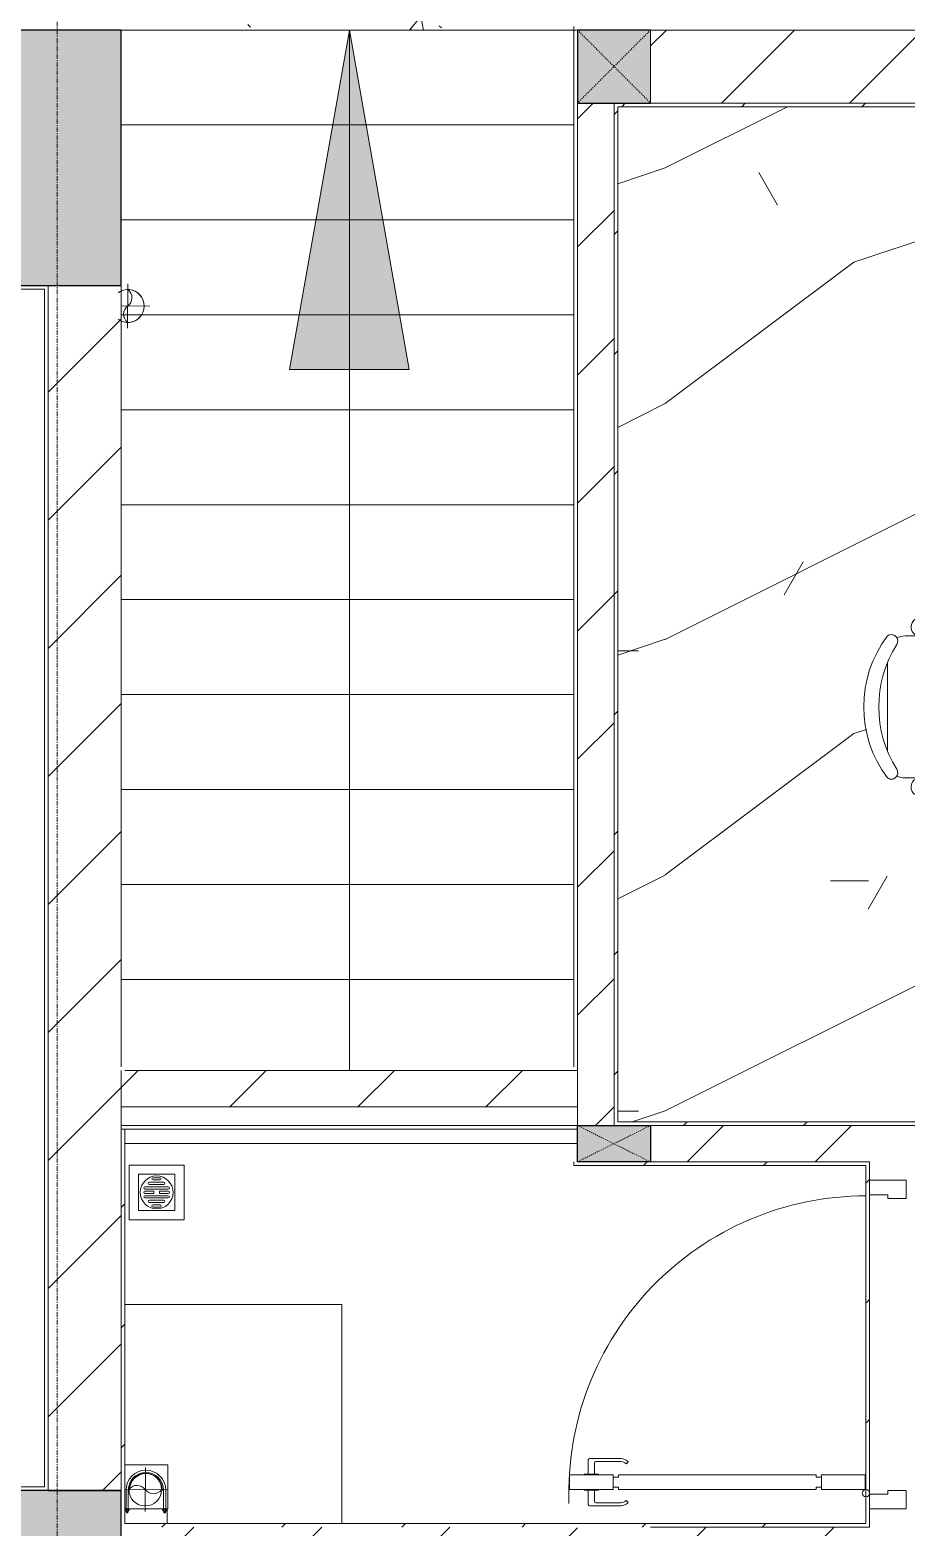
# Model space of a CAD drawing. Header units: millimetres. Extents: x 5121 to 246734, y -48180 to 129206.
# Drawn here: x 83478 to 85878, y 40437 to 44537 of the extents above; entities that cross this region are included whole.
import ezdxf

# ---------------------------------------------------------------- set-up
doc = ezdxf.new("R2010")
doc.units = ezdxf.units.MM
for name, pattern in [('Dash', [6, 3, -3]), ('Grid Line', [22.225, 12.7, -3.175, 3.175, -3.175]), ('IMPORT-CENTER _3_', [10.16, 6.35, -1.27, 1.27, -1.27])]:
    doc.linetypes.add(name, pattern=pattern)
for name, color, linetype, lineweight in [('0-1', 7, 'Continuous', 5), ('A-DETL-GENF-1', 50, 'Continuous', 9), ('A-DOOR-1', 253, 'Continuous', 9), ('A-DOOR-2', 50, 'Continuous', 9), ('A-FLOR', 192, 'Continuous', 9), ('A-FLOR-PATT', 8, 'Continuous', 9), ('A-FLOR-PATT-1', 9, 'Continuous', 9), ('A-WALL', 113, 'Continuous', 9), ('A-WALL-1', 250, 'Continuous', 18), ('A-WALL-2', 50, 'Continuous', 9), ('A-WALL-FNSH-1', 50, 'Continuous', 9), ('A-WALL-PATT-1', 9, 'Continuous', 9), ('A-WALL-PATT-2', 50, 'Continuous', 9), ('A-WALL-PATT-3', 111, 'Continuous', 9), ('G-IMPT', 8, 'Continuous', 9), ('G-IMPT-1', 254, 'Continuous', 9), ('G-IMPT-2', 8, 'IMPORT-CENTER _3_', 9), ('I-FURN', 30, 'Continuous', 9), ('I-FURN-1', 253, 'Continuous', 9), ('I-WALL-1', 50, 'Continuous', 9), ('M-EQPM', 50, 'Continuous', 9), ('S-BEAM-1', 50, 'Continuous', 9), ('S-COLS', 52, 'Continuous', 9), ('S-COLS-1', 7, 'Continuous', 5), ('S-COLS-2', 10, 'Continuous', 25), ('S-COLS-3', 50, 'Continuous', 9), ('S-COLS-4', 253, 'Continuous', 9), ('S-COLS-5', 52, 'Continuous', 25), ('S-COLS-6', 52, 'Dash', 9), ('S-COLS-HDLN', 52, 'Dash', 9), ('S-COLS-HDLN-1', 50, 'Dash', 9), ('S-GRID-1', 1, 'Grid Line', 9), ('S-STRS', 31, 'Continuous', 9), ('S-STRS-ANNO', 31, 'Continuous', 9)]:
    doc.layers.add(name, color=color, linetype=linetype, lineweight=lineweight)
pattern_1 = [(45, (0, 0), (-164.4023, 164.4023), [])]
pattern_2 = [(45, (0, 0), (-175.3625, 175.3625), [])]

# ---------------------------------------------------------------- blocks, each defined once
blk = doc.blocks.new('NCV_TKTC_KET CAU_rvt-1-TKCS_MB TỔNG THỂ TẦNG 1')
at = {"layer": 'S-COLS-1'}
for points in [[(83702.6, 43836.9), (83727.6, 43836.9), (83727.6, 44536.9), (83377.6, 44536.9), (83377.6, 43836.9), (83527.6, 43836.9)], [(83533.7, 39236.9), (83727.6, 39236.9), (83727.6, 40536.9), (83377.6, 40536.9), (83377.6, 39236.9), (83527.6, 39236.9)]]:
    blk.add_hatch(color=256, dxfattribs=at).paths.add_polyline_path(points)
at = {"layer": 'S-BEAM-1'}
blk.add_line((83737.6, 41487.4), (84977.2, 41487.4), dxfattribs=at)
at = {"layer": 'S-COLS-2'}
for p, q in [((83727.6, 44536.9), (83377.6, 44536.9)), ((83727.6, 43836.9), (83727.6, 44536.9)), ((83377.6, 43836.9), (83727.6, 43836.9)), ((83727.6, 40536.9), (83377.6, 40536.9)), ((83727.6, 39236.9), (83727.6, 40536.9))]:
    blk.add_line(p, q, dxfattribs=at)
blk = doc.blocks.new('BAN LV A - BAN LV A_dwg_ban hoc2-348006-TKCS_MB TỔNG THỂ TẦNG 1')
at = {"layer": 'I-FURN'}
for p, q in [((145.8, 437.4), (-145.8, 437.4)), ((-194.4, 388.8), (-194.4, 113.4)), ((194.4, 113.4), (194.4, 388.8)), ((-243, 354.4), (-243, 162)), ((194.4, 351.4), (194.4, 150.8)), ((243.7, 162), (243.7, 354.4)), ((-120.5, 64.8), (120.5, 64.8))]:
    blk.add_line(p, q, dxfattribs=at)
at = {"layer": 'I-FURN', "flags": 128}
blk.add_lwpolyline([(-737.8, 610.5), (-737.8, 1330.5), (-154.9, 1330.5), (762.2, 1330.5), (762.2, 610.5)], close=True, dxfattribs=at)
at = {"layer": 'I-FURN'}
for centre, radius, start, end in [((-145.8, 388.8), 48.6, 90, 180), ((145.8, 388.8), 48.6, 360, 90), ((-218.7, 347.3), 25.3, 343.7398, 163.7398), ((219.4, 347.3), 25.3, 16.2602, 170.7054), ((-218.7, 154.9), 25.3, 163.7398, 16.2602), ((219.4, 154.9), 25.3, 189.2946, 16.2602), ((-180.2, 75.4), 17.8, 57.9726, 216.6901), ((-145.8, 113.4), 48.6, 180, 207.5844), ((0, 359.3), 318.2, 237.5758, 302.4242), ((180.2, 75.4), 17.8, 323.3099, 122.0274), ((145.8, 113.4), 48.6, 332.4156, 0), ((0, 324), 324, 233.1301, 306.8699)]:
    blk.add_arc(centre, radius, start, end, dxfattribs=at)
blk = doc.blocks.new('BAN LV A - BAN LV A_dwg-348005-TKCS_MB TỔNG THỂ TẦNG 1')
at = {"extrusion": (0, 0, -1), "zscale": -1, "rotation": 180}
blk.add_blockref('BAN LV A - BAN LV A_dwg_ban hoc2-348006-TKCS_MB TỔNG THỂ TẦNG 1', (-729, 1383.7), dxfattribs=at)
blk = doc.blocks.new('BAN LV A - BAN LV A-401069-TKCS_MB TỔNG THỂ TẦNG 1')
at = {"layer": 'I-FURN-1'}
for p, q in [((-8.8, -53.2), (1491.2, -53.2)), ((-8.8, -773.2), (-8.8, -53.2)), ((1491.2, -53.2), (1491.2, -773.2)), ((1491.2, -773.2), (-8.8, -773.2)), ((583.2, -946.3), (874.8, -946.3)), ((534.6, -1029.3), (534.6, -994.9)), ((923.4, -994.9), (923.4, -1032.3)), ((486, -1221.7), (486, -1029.3)), ((972.7, -1029.3), (972.7, -1221.7)), ((534.6, -1270.3), (534.6, -1235.9)), ((923.4, -1232.9), (923.4, -1270.3))]:
    blk.add_line(p, q, dxfattribs=at)
for centre, radius, start, end in [((583.2, -994.9), 48.6, 90, 180), ((874.8, -994.9), 48.6, 0, 90), ((510.3, -1036.4), 25.3, 16.2602, 163.7398), ((948.4, -1036.4), 25.3, 16.2602, 170.7054), ((510.3, -1228.8), 25.3, 163.7398, 343.7398), ((948.4, -1228.8), 25.3, 189.2946, 16.2602), ((583.2, -1270.3), 48.6, 180, 207.5844), ((874.8, -1270.3), 48.6, 332.4156, 0), ((548.9, -1308.3), 17.8, 119.404, 216.6901), ((909.2, -1308.3), 17.8, 323.3099, 60.596), ((729, -1059.7), 324, 233.1301, 306.8699)]:
    blk.add_arc(centre, radius, start, end, dxfattribs=at)
at = {"extrusion": (0, 0, -1), "zscale": -1, "rotation": 180}
blk.add_blockref('BAN LV A - BAN LV A_dwg-348005-TKCS_MB TỔNG THỂ TẦNG 1', (0, 0), dxfattribs=at)
blk = doc.blocks.new('MAY GIAT - MAY GIAT_dwg-V161-TKCS_MB TỔNG THỂ TẦNG 1')
at = {"layer": 'G-IMPT-1', "flags": 128}
blk.add_lwpolyline([(5, 596.6), (5, 2.3), (605, 2.3)], dxfattribs=at)
blk = doc.blocks.new('MAY GIAT - MAY GIAT-V166-TKCS_MB TỔNG THỂ TẦNG 1')
at = {"layer": 'I-FURN-1'}
for p, q in [((5, -2.3), (605, -2.3)), ((5, -596.6), (5, -2.3))]:
    blk.add_line(p, q, dxfattribs=at)
at = {"extrusion": (0, 0, -1), "zscale": -1, "rotation": 180}
blk.add_blockref('MAY GIAT - MAY GIAT_dwg-V161-TKCS_MB TỔNG THỂ TẦNG 1', (0, 0), dxfattribs=at)
blk = doc.blocks.new('G1_SOF - BO TRU - 100x200-V75-TKCS_MB TỔNG THỂ TẦNG 1')
at = {"layer": 'S-COLS-3'}
blk.add_hatch(color=256, dxfattribs=at).paths.add_polyline_path([(-50, 0), (-49.6, -100), (50, -100), (50, 100), (-50, 98.4), (-50, 47)])
at = {"layer": 'S-COLS-2'}
for p, q in [((-50, 100), (50, 100)), ((-50, -100), (-50, 100)), ((50, 100), (50, -100)), ((50, -100), (-50, -100))]:
    blk.add_line(p, q, dxfattribs=at)
at = {"layer": 'S-COLS-HDLN-1'}
for p, q in [((50, -100), (-50, 100)), ((-50, -100), (50, 100))]:
    blk.add_line(p, q, dxfattribs=at)
blk = doc.blocks.new('DOOR_CW_01 CANH MO-PANEL KINH - DIG_01-900x2200-CỬA NHÔM KÍNH-400868-TKCS_MB TỔNG THỂ TẦNG 1')
at = {"layer": 'A-DETL-GENF-1'}
for p, q in [((-397, 872), (-357, 872)), ((-397, 752), (-397, 872)), ((-357, 872), (-357, 752)), ((-399, 820.5), (-438, 820.5)), ((-399, 831.8), (-397, 831.8)), ((-399, 792.2), (-399, 831.8)), ((-397, 792.2), (-397, 831.8)), ((-357, 792.2), (-357, 831.8)), ((-355, 831.8), (-357, 831.8)), ((-355, 792.2), (-355, 831.8)), ((-355, 820.5), (-316, 820.5)), ((-442, 737), (-442, 816.5)), ((-434, 799.5), (-434, 737)), ((-399, 803.5), (-430, 803.5)), ((-397, 792.2), (-399, 792.2)), ((-357, 792.2), (-355, 792.2)), ((-355, 803.5), (-324, 803.5)), ((-320, 799.5), (-320, 737)), ((-312, 737), (-312, 816.5)), ((-357, 752), (-397, 752)), ((-363, 752), (-391, 752)), ((-391, 752), (-391, 738)), ((-363, 738), (-363, 752)), ((-433.9, 711.2), (-427.3, 715.8)), ((-397, 738), (-391, 738)), ((-397, 738), (-397, 196)), ((-357, 738), (-363, 738)), ((-357, 196), (-357, 738)), ((-320.1, 711.2), (-326.7, 715.8)), ((-397, 196), (-391, 196)), ((-357, 182), (-397, 182)), ((-397, 182), (-397, 62)), ((-391, 196), (-391, 182)), ((-391, 182), (-363, 182)), ((-357, 196), (-363, 196)), ((-363, 182), (-363, 196)), ((-357, 62), (-357, 182)), ((-397, 62), (-357, 62))]:
    blk.add_line(p, q, dxfattribs=at)
blk.add_circle((-407, 60), 10, dxfattribs=at)
for centre, radius, start, end in [((-407, 60), 814, 360, 92), ((-438, 816.5), 4, 90, 180), ((-316, 816.5), 4, 0, 90), ((-430, 799.5), 4, 90, 180), ((-324, 799.5), 4, 360, 90), ((-397, 737), 45, 180, 215), ((-397, 737), 37, 180, 215), ((-357, 737), 37, 325, 0), ((-357, 737), 45, 325, 0)]:
    blk.add_arc(centre, radius, start, end, dxfattribs=at)
at = {"layer": 'A-DOOR-2'}
for p, q in [((-410, 50), (-450, 50)), ((-450, 50), (-450, -50)), ((-410, 0), (-410, 50)), ((-407, 50), (-382, 50)), ((450, 50), (410, 50)), ((410, 50), (410, 0)), ((450, -50), (450, 50)), ((-400, 0), (-410, 0)), ((-400, -50), (-400, 0)), ((410, 0), (400, 0)), ((400, 0), (400, -50)), ((-450, -50), (-400, -50)), ((400, -50), (450, -50))]:
    blk.add_line(p, q, dxfattribs=at)
blk = doc.blocks.new('NCV_TKTC_TANG 1_rvt-1-TKCS_MB TỔNG THỂ TẦNG 1')
at = {"layer": 'A-FLOR-PATT-1'}
h = blk.add_hatch(dxfattribs=at)
h.set_pattern_fill('FP_7', color=256, style=0, pattern_type=2)
h.set_pattern_definition([(0, (0, 0), (2519.68, 629.92), [103.937, -1785.823, 103.937, -1785.823, -10078.72]), (0, (0, 0), (2519.68, 629.92), [-3779.52, 103.937, -3675.583, 103.937, -1785.823, -4409.44]), (0, (0, 0), (2519.68, 629.92), [-9448.8, 103.937, -1155.903, 103.937, -3045.663]), (120, (944.9, 314.96), (-1805.3667, 1867.147), [103.937, -1785.823, 103.937, -11864.543]), (120, (944.9, 314.96), (-1805.3667, 1867.147), [-1993.697, -1785.823, 103.937, -3675.583, -6299.2]), (120, (944.9, 314.96), (-1805.3667, 1867.147), [-7559.04, 103.937, -1785.823, 103.937, -4305.503]), (120, (944.9, 314.96), (-1805.3667, 1867.147), [-9552.737, -1155.903, 103.937, -3045.663]), (240, (1259.84, 1574.8), (-714.3133, -2497.067), [103.937, -1785.823, 103.937, -11864.543]), (240, (1259.84, 1574.8), (-714.3133, -2497.067), [-1993.697, -1785.823, 103.937, -3675.583, -6299.2]), (240, (1259.84, 1574.8), (-714.3133, -2497.067), [-7559.04, 103.937, -1785.823, 103.937, -4305.503]), (240, (1259.84, 1574.8), (-714.3133, -2497.067), [-9552.737, -1155.903, 103.937, -3045.663])])
h.paths.add_polyline_path([(85077.6, 41536.9), (85077.6, 41538.4), (85077.6, 41538.4)])
h.paths.add_polyline_path([(88437.6, 41536.9), (88477.6, 41536.9), (88477.6, 41546.9), (88567.6, 41546.9), (88567.6, 44326.9), (85087.6, 44326.9), (85087.6, 41546.9), (87577.6, 41546.9), (87577.6, 41536.9), (87684.9, 41536.9)])
h.paths.add_polyline_path([(86372.2, 41921), (86372.2, 43421), (87092.2, 43421), (87092.2, 41921), (86611.5, 41921)])
h.paths.add_polyline_path([(85917.4, 42438.5), (85895.6, 42449.5), (85891.3, 42461.4), (85893.3, 42473.8), (85900.9, 42483.7), (85909.5, 42488.8), (85862.3, 42491.9), (85852.5, 42494.3), (85846.7, 42488.1), (85825.2, 42490.9), (85795.3, 42539.5), (85773.9, 42595), (85763, 42653.5), (85763, 42712.9), (85773.9, 42771.4), (85795.3, 42826.9), (85826.4, 42877.6), (85850, 42875.5), (85852.5, 42872.1), (85875, 42877.6), (85903.4, 42880.3), (85894.3, 42889.7), (85891.2, 42902.5), (85894.9, 42915), (85903.4, 42921.9), (85923.6, 42926.2), (86116, 42926.2), (86133.4, 42908.3), (86133.4, 42895.5), (86127, 42884.2), (86122, 42877.6), (86163, 42875.9), (86174.7, 42871.1), (86192.5, 42853.3), (86199, 42829), (86197.4, 42524.8), (86192.5, 42513.1), (86174.7, 42495.3), (86150.4, 42488.8), (86118.9, 42487.1), (86128.7, 42479.6), (86133.8, 42468.4), (86131.9, 42453.8), (86128.7, 42449.2), (86112.6, 42439.5), (85923.6, 42439.5)])
h = blk.add_hatch(dxfattribs=at)
h.set_pattern_fill('FP_4', color=256, style=0, pattern_type=2)
h.set_pattern_definition([(216.87, (516.46, 1291.15), (3873.4454, 2582.3069), [645.575, -5810.175]), (206.565, (1291.15, 903.8), (-1291.1515, -1291.1492), [1443.55, -1443.55]), (198.435, (1291.15, 258.23), (-2582.2983, -1291.1527), [816.596, -3266.38])])
h.paths.add_polyline_path([(85077.6, 41536.9), (85077.6, 41538.4), (85077.6, 41538.4)])
h.paths.add_polyline_path([(88437.6, 41536.9), (88477.6, 41536.9), (88477.6, 41546.9), (88567.6, 41546.9), (88567.6, 44326.9), (85087.6, 44326.9), (85087.6, 41546.9), (87577.6, 41546.9), (87577.6, 41536.9), (87684.9, 41536.9)])
h.paths.add_polyline_path([(86372.2, 41921), (86372.2, 43421), (87092.2, 43421), (87092.2, 41921), (86611.5, 41921)])
h.paths.add_polyline_path([(85917.4, 42438.5), (85895.6, 42449.5), (85891.3, 42461.4), (85893.3, 42473.8), (85900.9, 42483.7), (85909.5, 42488.8), (85862.3, 42491.9), (85852.5, 42494.3), (85846.7, 42488.1), (85825.2, 42490.9), (85795.3, 42539.5), (85773.9, 42595), (85763, 42653.5), (85763, 42712.9), (85773.9, 42771.4), (85795.3, 42826.9), (85826.4, 42877.6), (85850, 42875.5), (85852.5, 42872.1), (85875, 42877.6), (85903.4, 42880.3), (85894.3, 42889.7), (85891.2, 42902.5), (85894.9, 42915), (85903.4, 42921.9), (85923.6, 42926.2), (86116, 42926.2), (86133.4, 42908.3), (86133.4, 42895.5), (86127, 42884.2), (86122, 42877.6), (86163, 42875.9), (86174.7, 42871.1), (86192.5, 42853.3), (86199, 42829), (86197.4, 42524.8), (86192.5, 42513.1), (86174.7, 42495.3), (86150.4, 42488.8), (86118.9, 42487.1), (86128.7, 42479.6), (86133.8, 42468.4), (86131.9, 42453.8), (86128.7, 42449.2), (86112.6, 42439.5), (85923.6, 42439.5)])
at = {"layer": 'A-WALL-PATT-1'}
h = blk.add_hatch(dxfattribs=at)
h.set_pattern_fill('FP_2', color=256, style=0, pattern_type=2)
h.set_pattern_definition(pattern_2)
h.paths.add_polyline_path([(85077.6, 41536.9), (85077.6, 44336.6), (84977.6, 44336.6), (84977.6, 41536.9)])
h = blk.add_hatch(dxfattribs=at)
h.set_pattern_fill('FP_2', color=256, style=0, pattern_type=2)
h.set_pattern_definition(pattern_2)
h.paths.add_polyline_path([(86611.5, 41436.9), (87577.6, 41436.9), (87577.6, 41536.9), (85177.2, 41536.9), (85177.2, 41436.9), (85877.6, 41436.9)])
h = blk.add_hatch(dxfattribs=at)
h.set_pattern_fill('FP_2', color=256, style=0, pattern_type=2)
h.set_pattern_definition(pattern_2)
h.paths.add_polyline_path([(87377.6, 40336.9), (87427.6, 40336.9), (87427.6, 40436.9), (87177.6, 40436.9), (87177.6, 40336.9), (87277.6, 40336.9)])
h.paths.add_polyline_path([(88477.6, 40336.9), (88477.6, 40436.9), (88227.6, 40436.9), (88227.6, 40336.9), (88463.6, 40336.9)])
h.paths.add_polyline_path([(84977.2, 40336.9), (84977.2, 40436.9), (83727.6, 40436.9), (83727.6, 40336.9), (84142.1, 40336.9)])
h.paths.add_polyline_path([(85177.2, 40336.9), (86277.6, 40336.9), (86277.5, 40436.9), (85177.2, 40436.9), (85177.2, 40408)])
at = {"layer": 'A-WALL-PATT-2'}
h = blk.add_hatch(dxfattribs=at)
h.set_pattern_fill('FP_10', color=256, style=0, pattern_type=2)
h.set_pattern_definition(pattern_1)
h.paths.add_polyline_path([(85087.6, 41536.9), (85087.6, 44336.9), (85077.6, 44336.6), (85077.6, 41536.9)])
h = blk.add_hatch(dxfattribs=at)
h.set_pattern_fill('FP_10', color=256, style=0, pattern_type=2)
h.set_pattern_definition(pattern_1)
h.paths.add_polyline_path([(88567.6, 44326.9), (88577.6, 44326.9), (88577.6, 44336.9), (85087.6, 44336.6), (85087.6, 44326.9), (88463.6, 44326.9)])
h = blk.add_hatch(dxfattribs=at)
h.set_pattern_fill('FP_10', color=256, style=0, pattern_type=2)
h.set_pattern_definition(pattern_1)
h.paths.add_polyline_path([(85087.6, 41536.9), (87577.6, 41536.9), (87577.6, 41546.9), (85087.6, 41546.9)])
h.paths.add_polyline_path([(88567.6, 41536.9), (88567.6, 41546.9), (88477.6, 41546.9), (88477.6, 41536.9)])
h = blk.add_hatch(dxfattribs=at)
h.set_pattern_fill('FP_10', color=256, style=0, pattern_type=2)
h.set_pattern_definition(pattern_1)
h.paths.add_polyline_path([(83737.6, 40446.9), (83737.6, 41526.9), (83727.6, 41526.9), (83727.6, 40446.9)])
h = blk.add_hatch(dxfattribs=at)
h.set_pattern_fill('FP_10', color=256, style=0, pattern_type=2)
h.set_pattern_definition(pattern_1)
h.paths.add_polyline_path([(85707.6, 41426.9), (85767.6, 41430.5), (85767.6, 41436.9), (84967.2, 41436.9), (84967.2, 41426.9), (85376.8, 41426.9)])
h = blk.add_hatch(dxfattribs=at)
h.set_pattern_fill('FP_10', color=256, style=0, pattern_type=2)
h.set_pattern_definition(pattern_1)
h.paths.add_polyline_path([(85777.6, 40436.9), (85777.6, 40526.9), (85777.5, 41436.9), (85767.6, 41436.9), (85767.6, 40436.9), (85777.5, 40436.9)])
h = blk.add_hatch(dxfattribs=at)
h.set_pattern_fill('FP_10', color=256, style=0, pattern_type=2)
h.set_pattern_definition(pattern_1)
h.paths.add_polyline_path([(85767.6, 40436.9), (85767.6, 40446.9), (83727.6, 40446.9), (83727.6, 40436.9), (85376.8, 40436.9)])
at = {"layer": 'A-WALL-1'}
for p, q in [((84977.6, 44336.6), (84977.6, 41536.9)), ((85077.6, 44336.6), (84977.6, 44336.6)), ((85087.6, 44336.9), (85077.6, 44336.9)), ((85077.6, 44336.9), (85077.6, 41536.9)), ((85077.6, 41536.9), (85077.6, 44336.6)), ((86052.6, 44336.9), (85087.6, 44336.9)), ((85087.6, 41546.9), (85087.6, 44326.9)), ((85087.6, 44326.9), (88567.6, 44326.9)), ((87577.6, 41546.9), (85087.6, 41546.9)), ((83727.6, 41526.9), (83727.6, 40446.9)), ((83737.6, 41526.9), (83727.6, 41526.9)), ((83737.6, 40446.9), (83737.6, 41526.9)), ((84967.2, 41436.9), (84967.2, 41426.9)), ((84967.2, 41426.9), (85767.6, 41426.9)), ((85767.6, 41436.9), (85177.2, 41436.9)), ((85177.2, 41436.9), (85777.6, 41436.9)), ((85777.6, 41436.9), (85767.6, 41436.9)), ((85767.6, 41426.9), (85767.6, 40446.9)), ((85777.6, 41386.9), (85777.6, 41436.9)), ((85777.6, 40526.9), (85777.6, 41346.9)), ((85777.6, 40436.9), (85777.6, 40486.9)), ((83727.6, 40446.9), (83727.6, 40436.9)), ((85767.6, 40446.9), (83737.6, 40446.9)), ((85767.6, 40436.9), (85777.6, 40436.9)), ((85777.6, 40436.9), (85767.6, 40436.9))]:
    blk.add_line(p, q, dxfattribs=at)
at = {"layer": 'A-WALL-2'}
for p, q in [((85177.2, 41536.9), (87577.6, 41536.9)), ((87577.6, 41536.9), (85177.2, 41536.9)), ((85177.2, 40436.9), (85767.6, 40436.9)), ((85767.6, 40436.9), (85177.2, 40436.9))]:
    blk.add_line(p, q, dxfattribs=at)
at = {"layer": 'I-WALL-1'}
for p, q in [((83727.6, 41536.9), (84977.2, 41536.9)), ((84977.2, 41526.9), (83737.6, 41526.9))]:
    blk.add_line(p, q, dxfattribs=at)
at = {"layer": 'A-DOOR-1', "rotation": 90.00000000000144}
blk.add_blockref('DOOR_CW_01 CANH MO-PANEL KINH - DIG_01-900x2200-CỬA NHÔM KÍNH-400868-TKCS_MB TỔNG THỂ TẦNG 1', (85827.6, 40936.9), dxfattribs=at)
at = {"layer": 'I-FURN-1'}
for name, p, rotation in [('BAN LV A - BAN LV A-401069-TKCS_MB TỔNG THỂ TẦNG 1', (87145.3, 43412.2), 270.0000000000002), ('MAY GIAT - MAY GIAT-V166-TKCS_MB TỔNG THỂ TẦNG 1', (84334.2, 41051.9), 270)]:
    blk.add_blockref(name, p, dxfattribs=dict(at, rotation=rotation))
at = {"layer": 'S-COLS-4', "rotation": 270.0000000000011}
blk.add_blockref('G1_SOF - BO TRU - 100x200-V75-TKCS_MB TỔNG THỂ TẦNG 1', (85077.2, 41486.9), dxfattribs=at)
blk = doc.blocks.new('TKTC_XREF_251221_MB TANG 1 - TKTC_XREF_260130_MB TANG 1_dwg_CUM U_DN100-V204-TKCS_MB TỔNG THỂ TẦNG 1')
at = {"layer": 'G-IMPT'}
for p, q in [((-79.1, 66.6), (-79.1, 63.4)), ((-76.6, 66.6), (-76.6, 63.4)), ((-74.6, 66.6), (-74.6, 63.4)), ((-72.7, 69.3), (-72.7, 60.7)), ((-66.9, 67.9), (-71.7, 67.9)), ((-66.9, 62.1), (-71.7, 62.1)), ((-65, 69), (0, 69)), ((-79.1, -63.4), (-79.1, -66.6)), ((-76.6, -63.4), (-76.6, -66.6)), ((-74.6, -63.4), (-74.6, -66.6)), ((-72.7, -60.7), (-72.7, -69.3)), ((-66.9, -62.1), (-71.7, -62.1)), ((-66.9, -67.9), (-71.7, -67.9)), ((-65, -69), (0, -69))]:
    blk.add_line(p, q, dxfattribs=at)
at = {"layer": 'G-IMPT', "flags": 128}
for points in [[(-72.7, 67.6), (-78.1, 67.6), (-78.1, 62.4), (-72.7, 62.4)], [(-71.7, 59.2), (-66.9, 59.2), (-66.9, 70.8), (-71.7, 70.8)], [(-66.9, 70.8), (-66.9, 72.7), (-65, 72.7), (-65, 57.3), (-66.9, 57.3), (-66.9, 59.2)], [(-65, 61), (0, 61), (0, 57)], [(-72.7, -62.4), (-78.1, -62.4), (-78.1, -67.6), (-72.7, -67.6)], [(-71.7, -70.8), (-66.9, -70.8), (-66.9, -59.2), (-71.7, -59.2)], [(-66.9, -59.2), (-66.9, -57.3), (-65, -57.3), (-65, -72.7), (-66.9, -72.7), (-66.9, -70.8)], [(-65, -61), (0, -61), (0, -57)]]:
    blk.add_lwpolyline(points, dxfattribs=at)
at = {"layer": 'G-IMPT'}
for centre, radius, start, end in [((-78.1, 66.6), 0.96, 90, 180), ((-78.1, 63.4), 0.96, 180, 270), ((-71.1, 69.3), 1.56, 112.6199, 247.3801), ((-67.9, 65), 4.8, 143.1301, 216.8699), ((-71.1, 60.7), 1.56, 112.6199, 247.3801), ((0, 0), 69, 270, 90), ((0, 0), 61, 270, 90), ((0, 0), 57, 270, 90), ((-78.1, -63.4), 0.96, 90, 180), ((-78.1, -66.6), 0.96, 180, 270), ((-71.1, -60.7), 1.56, 112.6199, 247.3801), ((-67.9, -65), 4.8, 143.1301, 216.8699), ((-71.1, -69.3), 1.56, 112.6199, 247.3801)]:
    blk.add_arc(centre, radius, start, end, dxfattribs=at)
blk = doc.blocks.new('TKTC_XREF_251221_MB TANG 1 - TKTC_XREF_260130_MB TANG 1_dwg_$cc-V266-TKCS_MB TỔNG THỂ TẦNG 1')
at = {"layer": 'G-IMPT'}
blk.add_circle((0, 0), 0.5, dxfattribs=at)
for centre, radius, start, end in [((0, 0), 0.5, 90, 270), ((0.188, 0.25), 0.313, 126.8699, 233.1301), ((-0.188, -0.25), 0.313, 306.8699, 53.1301)]:
    blk.add_arc(centre, radius, start, end, dxfattribs=at)
at = {"layer": 'G-IMPT-2'}
for p, q in [((0, -0.673), (0, 0.62)), ((-0.673, 0), (0.673, 0))]:
    blk.add_line(p, q, dxfattribs=at)
blk = doc.blocks.new('TKTC_XREF_251221_MB TANG 1 - TKTC_XREF_260130_MB TANG 1_dwg_THU NUOC - THU NUOC-444531-TKCS_MB TẦNG 1-4202124-TKCS_MB TỔNG THỂ TẦNG 1')
at = {"layer": 'M-EQPM'}
for p, q in [((-23.3, 10.8), (40.9, 10.8)), ((40.9, 4.8), (-23.3, 4.8)), ((-11, 23.3), (28.5, 23.3)), ((28.5, 17.3), (-11, 17.3)), ((-1.1, 35.6), (18.5, 35.6)), ((18.5, 29.6), (-1.1, 29.6)), ((-23.3, -13.6), (40.9, -13.6)), ((40.9, -19.6), (-23.3, -19.6)), ((-11, -26.1), (28.5, -26.1)), ((28.5, -32.1), (-11, -32.1)), ((-1.1, -38.5), (18.5, -38.5)), ((18.5, -44.5), (-1.1, -44.5))]:
    blk.add_line(p, q, dxfattribs=at)
at = {"layer": 'M-EQPM', "flags": 128}
for points in [[(83.7, -79.4), (83.7, 70.6), (-66.3, 70.6), (-66.3, -79.4)], [(58.7, -54.4), (58.7, 45.6), (-41.3, 45.6), (-41.3, -54.4)]]:
    blk.add_lwpolyline(points, close=True, dxfattribs=at)
for points in [[(-23.3, -1.2), (0.7, -1.2), (0.7, -7.2), (-23.3, -7.2)], [(40.9, -7.2), (16.7, -7.2), (16.7, -1.2), (40.9, -1.2)]]:
    blk.add_lwpolyline(points, dxfattribs=at)
at = {"layer": 'M-EQPM'}
for centre, radius, start, end in [((8.7, -4.4), 45, 360, 180), ((8.7, -4.4), 45, 360, 180), ((-23.3, 7.8), 3, 90, 270), ((-11, 20.3), 3, 90, 270), ((-1.1, 32.6), 3, 90, 270), ((18.5, 32.6), 3, 270, 90), ((28.5, 20.3), 3, 270, 90), ((40.9, 7.8), 3, 270, 90), ((8.7, -4.4), 45, 180, 360), ((8.7, -4.4), 45, 180, 360), ((-23.3, -4.2), 3, 90, 270), ((-23.3, -16.6), 3, 90, 270), ((-11, -29.1), 3, 90, 270), ((-1.1, -41.5), 3, 90, 270), ((18.5, -41.5), 3, 270, 90), ((28.5, -29.1), 3, 270, 90), ((40.9, -4.2), 3, 270, 90), ((40.9, -16.6), 3, 270, 90)]:
    blk.add_arc(centre, radius, start, end, dxfattribs=at)
blk = doc.blocks.new('TKTC_XREF_251221_MB TANG 1 - TKTC_XREF_260130_MB TANG 1_dwg_$cc-V333-TKCS_MB TỔNG THỂ TẦNG 1')
at = {"layer": 'G-IMPT'}
for centre, radius, start, end in [((0, 0), 0.5, 53.6608, 305.634), ((0, 0), 0.5, 90, 270), ((0.188, 0.25), 0.313, 126.8699, 233.1301), ((-0.188, -0.25), 0.313, 306.8699, 53.1301)]:
    blk.add_arc(centre, radius, start, end, dxfattribs=at)
at = {"layer": 'G-IMPT-2'}
for p, q in [((0, -0.673), (0, 0.673)), ((-0.673, 0), (0.2, 0))]:
    blk.add_line(p, q, dxfattribs=at)
blk = doc.blocks.new('TKTC_XREF_251221_MB TANG 1 - TKTC_XREF_260130_MB TANG 1_dwg-4202109-TKCS_MB TỔNG THỂ TẦNG 1')
at = {"layer": 'G-IMPT', "flags": 128}
for points in [[(-119414.1, -360739.7), (-119296.3, -360739.7), (-119296.3, -360859.7), (-119414.1, -360859.7)], [(-119414.1, -360859.7), (-119298.3, -360859.7), (-119298.3, -360899.7)]]:
    blk.add_lwpolyline(points, dxfattribs=at)
at = {"extrusion": (0, 0, -1)}
for name, p, xscale, yscale, zscale, rotation in [('TKTC_XREF_251221_MB TANG 1 - TKTC_XREF_260130_MB TANG 1_dwg_$cc-V333-TKCS_MB TỔNG THỂ TẦNG 1', (119406.1, -357565.5), 90.00000000005068, 90.00000000005068, -90.00000000005069, 0.3740267799372842), ('TKTC_XREF_251221_MB TANG 1 - TKTC_XREF_260130_MB TANG 1_dwg_$cc-V266-TKCS_MB TỔNG THỂ TẦNG 1', (119358.3, -360806.9), 90.00000000005063, 90.00000000005063, -90.00000000005063, 270.3740267799378)]:
    blk.add_blockref(name, p, dxfattribs=dict(at, xscale=xscale, yscale=yscale, zscale=zscale, rotation=rotation))
at = {"extrusion": (0, 0, -1), "zscale": -1}
blk.add_blockref('TKTC_XREF_251221_MB TANG 1 - TKTC_XREF_260130_MB TANG 1_dwg_THU NUOC - THU NUOC-444531-TKCS_MB TẦNG 1-4202124-TKCS_MB TỔNG THỂ TẦNG 1', (119318.4, -359988.7), dxfattribs=at)
at = {"xscale": 0.789473684210524, "yscale": 0.789473684210524, "zscale": 0.789473684210524, "rotation": 89.99999999844344}
blk.add_blockref('TKTC_XREF_251221_MB TANG 1 - TKTC_XREF_260130_MB TANG 1_dwg_CUM U_DN100-V204-TKCS_MB TỔNG THỂ TẦNG 1', (-119356.5, -360808.4), dxfattribs=at)
blk = doc.blocks.new('TKTC_XREF_251221_MB TANG 1 - TKTC_XREF_251221_MB TANG 1-2038492-TKCS_MB TỔNG THỂ TẦNG 1')
blk.add_blockref('TKTC_XREF_251221_MB TANG 1 - TKTC_XREF_260130_MB TANG 1_dwg-4202109-TKCS_MB TỔNG THỂ TẦNG 1', (169499.1, 384109.7))
blk = doc.blocks.new('G1_SOF - BO TRU - 200x200-3050151-TKCS_MB TỔNG THỂ TẦNG 1')
at = {"layer": 'S-COLS-HDLN'}
for p, q in [((-100, 100), (100, -100)), ((100, 100), (-100, -100))]:
    blk.add_line(p, q, dxfattribs=at)

msp = doc.modelspace()

# ---------------------------------------------------------------- hatches: boundary and pattern name
at = {"layer": 'A-FLOR-PATT'}
h = msp.add_hatch(dxfattribs=at)
h.set_pattern_fill('FP_37', color=256, style=0, pattern_type=2)
h.set_pattern_definition([(49.939, (0, 262.6), (677.7246, -59.1715), [70.777, -778.546]), (355.011, (0, 262.6), (-131.108, 709.2066), [56.692, -623.611]), (100.473, (56.5, 257.67), (546.6257, 650.0375), [60.102, -661.122]), (46.123, (0, 451.2), (1008.415, -156.0565), [106.18, -1167.984]), (96.65, (84, 438.2), (883.14, 918.455), [90.149, -991.641]), (351.203, (0, 451.2), (883.14, 918.455), [85.035, -935.384]), (20.959, (94.5, 404), (564.006, -379.6104), [70.847, -779.312]), (326.057, (94.5, 404), (229.9034, 683.711), [56.655, -623.203]), (71.414, (141.5, 372.4), (793.911, 304.0953), [60.111, -661.219]), (37.441, (0, 262.6), (11.4879, 313.8707), [10.385, -605.187, 10.385, -622.182, -625.486]), (37.441, (0, 262.6), (11.4879, 313.8707), [-1248.14, 10.385, -615.101]), (7.484, (0, 262.6), (248.5694, 371.8719), [10.393, -350.538, 10.393, -591.473, -238.573]), (7.484, (0, 262.6), (248.5694, 371.8719), [-962.798, 10.393, -228.18]), (327.556, (-210.7, 262.6), (504.3984, -21.26294), [10.387, -225.687, 10.387, -1703.509]), (327.556, (-210.7, 262.6), (504.3984, -21.26294), [-246.461, -726.163, 10.387, -966.959]), (317.561, (-305.2, 262.6), (551.0414, 94.382), [10.384, -296.402, 10.384, -1172.393]), (317.561, (-305.2, 262.6), (551.0414, 94.382), [-317.169, -478.586, 10.384, -683.424])])
h.paths.add_polyline_path([(83377.6, 44536.9), (84967.6, 44536.9), (84967.6, 44546.9), (84977.6, 44546.9), (84977.6, 46437.4), (84967.6, 46437.4), (84967.6, 47586.3), (75927.6, 47586.3), (75927.6, 46437.4), (75937.6, 46437.4), (75937.6, 44551.4), (75927.6, 44551.4), (75930.3, 44547.4), (75937.6, 44547.4), (75937.6, 44536.9), (77527.6, 44536.9), (77527.6, 46336.9), (83377.6, 46336.9), (83377.6, 44836.9)])
at = {"layer": 'A-WALL-PATT-3'}
h = msp.add_hatch(dxfattribs=at)
h.set_pattern_fill('FP_1', color=256, style=0, pattern_type=2)
h.set_pattern_definition(pattern_2)
h.paths.add_polyline_path([(88452.6, 44336.9), (88452.6, 44536.9), (87452.6, 44536.9), (87452.6, 44336.9), (88327.6, 44336.9)])
h.paths.add_polyline_path([(85177.6, 44336.9), (86052.6, 44336.9), (86052.6, 44536.9), (85177.6, 44536.9)])
h = msp.add_hatch(dxfattribs=at)
h.set_pattern_fill('FP_1', color=256, style=0, pattern_type=2)
h.set_pattern_definition(pattern_2)
h.paths.add_polyline_path([(83527.6, 40536.9), (83727.6, 40536.9), (83727.6, 43836.9), (83527.6, 43836.9), (83527.6, 40546.9)])
h = msp.add_hatch(dxfattribs=at)
h.set_pattern_fill('FP_1', color=256, style=0, pattern_type=2)
h.set_pattern_definition(pattern_2)
h.paths.add_polyline_path([(84142.1, 41587.4), (84977.6, 41587.5), (84977.6, 41687.4), (83727.6, 41687.4), (83727.6, 41587.4)])
at = {"layer": 'S-COLS-1'}
msp.add_hatch(color=256, dxfattribs=at).paths.add_polyline_path([(84977.6, 44336.9), (85177.6, 44336.9), (85177.6, 44536.9), (84977.6, 44536.9)])
at = {"layer": 'S-STRS-ANNO'}
msp.add_hatch(color=256, dxfattribs=at).paths.add_polyline_path([(84516.5, 43606.9), (84352.6, 44536.9), (84188.6, 43606.9)])

# ---------------------------------------------------------------- linework, layer by layer
at = {"layer": 'A-FLOR'}
msp.add_line((84967.6, 44536.9), (83727.6, 44536.9), dxfattribs=at)
at = {"layer": 'A-WALL'}
msp.add_line((85177.6, 44536.9), (85177.6, 44336.9), dxfattribs=at)
at = {"layer": 'A-WALL-1'}
for p, q in [((86052.6, 44536.9), (85177.6, 44536.9)), ((85177.6, 44536.9), (86052.6, 44536.9)), ((85177.6, 44336.9), (86052.6, 44336.9)), ((83727.6, 43836.9), (83527.6, 43836.9)), ((83527.6, 40535.7), (83527.6, 43836.9)), ((83727.6, 41697.4), (83727.6, 43836.9)), ((83727.6, 41687.4), (83727.6, 40535.7)), ((84977.6, 41687.4), (83737.6, 41687.4)), ((84977.6, 41587.4), (84977.6, 41687.4)), ((83727.6, 41587.4), (84977.6, 41587.4)), ((83527.6, 40535.7), (83727.6, 40535.7))]:
    msp.add_line(p, q, dxfattribs=at)
at = {"layer": 'A-WALL-FNSH-1'}
for p, q in [((84967.6, 44546.9), (84967.6, 41697.4)), ((84977.6, 41687.4), (84977.6, 44536.9)), ((84977.6, 44536.9), (85177.6, 44536.9)), ((83527.6, 43836.9), (83377.6, 43836.9)), ((83367.6, 43826.9), (83517.6, 43826.9)), ((83517.6, 43826.9), (83517.6, 40546.9)), ((83517.6, 40546.9), (83377.6, 40546.9)), ((83377.6, 40536.9), (83527.6, 40536.9))]:
    msp.add_line(p, q, dxfattribs=at)
at = {"layer": 'S-COLS'}
msp.add_line((85177.6, 44336.9), (85177.6, 44536.9), dxfattribs=at)
at = {"layer": 'S-COLS-5'}
for p, q in [((85177.6, 44536.9), (84977.6, 44536.9)), ((84977.6, 44536.9), (84977.6, 44336.9)), ((84977.6, 44336.9), (85177.6, 44336.9))]:
    msp.add_line(p, q, dxfattribs=at)
at = {"layer": 'S-GRID-1'}
for p, q in [((83552.6, 23210.6), (83552.6, 78232.7)), ((125364.8, 44536.9), (35538.8, 44536.9))]:
    msp.add_line(p, q, dxfattribs=at)
at = {"layer": 'S-STRS'}
for p, q in [((83727.6, 44536.9), (84967.6, 44536.9)), ((83727.6, 44276.9), (84967.6, 44276.9)), ((83727.6, 44016.9), (84967.6, 44016.9)), ((83727.6, 43756.9), (84967.6, 43756.9)), ((83727.6, 43496.9), (84967.6, 43496.9)), ((83727.6, 43236.9), (84967.6, 43236.9)), ((83727.6, 42976.9), (84967.6, 42976.9)), ((83727.6, 42716.9), (84967.6, 42716.9)), ((83727.6, 42456.9), (84967.6, 42456.9)), ((83727.6, 42196.9), (84967.6, 42196.9)), ((83727.6, 41936.9), (84967.6, 41936.9))]:
    msp.add_line(p, q, dxfattribs=at)
at = {"layer": 'S-STRS-ANNO'}
for p, q in [((84352.6, 44536.9), (84188.6, 43606.9)), ((84352.6, 44276.9), (84352.6, 44536.9)), ((84516.5, 43606.9), (84352.6, 44536.9)), ((84352.6, 44016.9), (84352.6, 44276.9)), ((84352.6, 43756.9), (84352.6, 44016.9)), ((84352.6, 43496.9), (84352.6, 43756.9)), ((84188.6, 43606.9), (84516.5, 43606.9)), ((84352.6, 43236.9), (84352.6, 43496.9)), ((84352.6, 42976.9), (84352.6, 43236.9)), ((84352.6, 42716.9), (84352.6, 42976.9)), ((84352.6, 42456.9), (84352.6, 42716.9)), ((84352.6, 42196.9), (84352.6, 42456.9)), ((84352.6, 41936.9), (84352.6, 42196.9)), ((84352.6, 41687.4), (84352.6, 41936.9))]:
    msp.add_line(p, q, dxfattribs=at)

# ---------------------------------------------------------------- block references
at = {"layer": '0-1'}
for name in ['NCV_TKTC_KET CAU_rvt-1-TKCS_MB TỔNG THỂ TẦNG 1', 'NCV_TKTC_TANG 1_rvt-1-TKCS_MB TỔNG THỂ TẦNG 1']:
    msp.add_blockref(name, (0, 0), dxfattribs=at)
at = {"layer": 'M-EQPM'}
msp.add_blockref('TKTC_XREF_251221_MB TANG 1 - TKTC_XREF_251221_MB TANG 1-2038492-TKCS_MB TỔNG THỂ TẦNG 1', (33652.6, 17236.9), dxfattribs=at)
at = {"layer": 'S-COLS-6'}
msp.add_blockref('G1_SOF - BO TRU - 200x200-3050151-TKCS_MB TỔNG THỂ TẦNG 1', (85077.6, 44436.9), dxfattribs=at)

doc.saveas('drawing.dxf')
